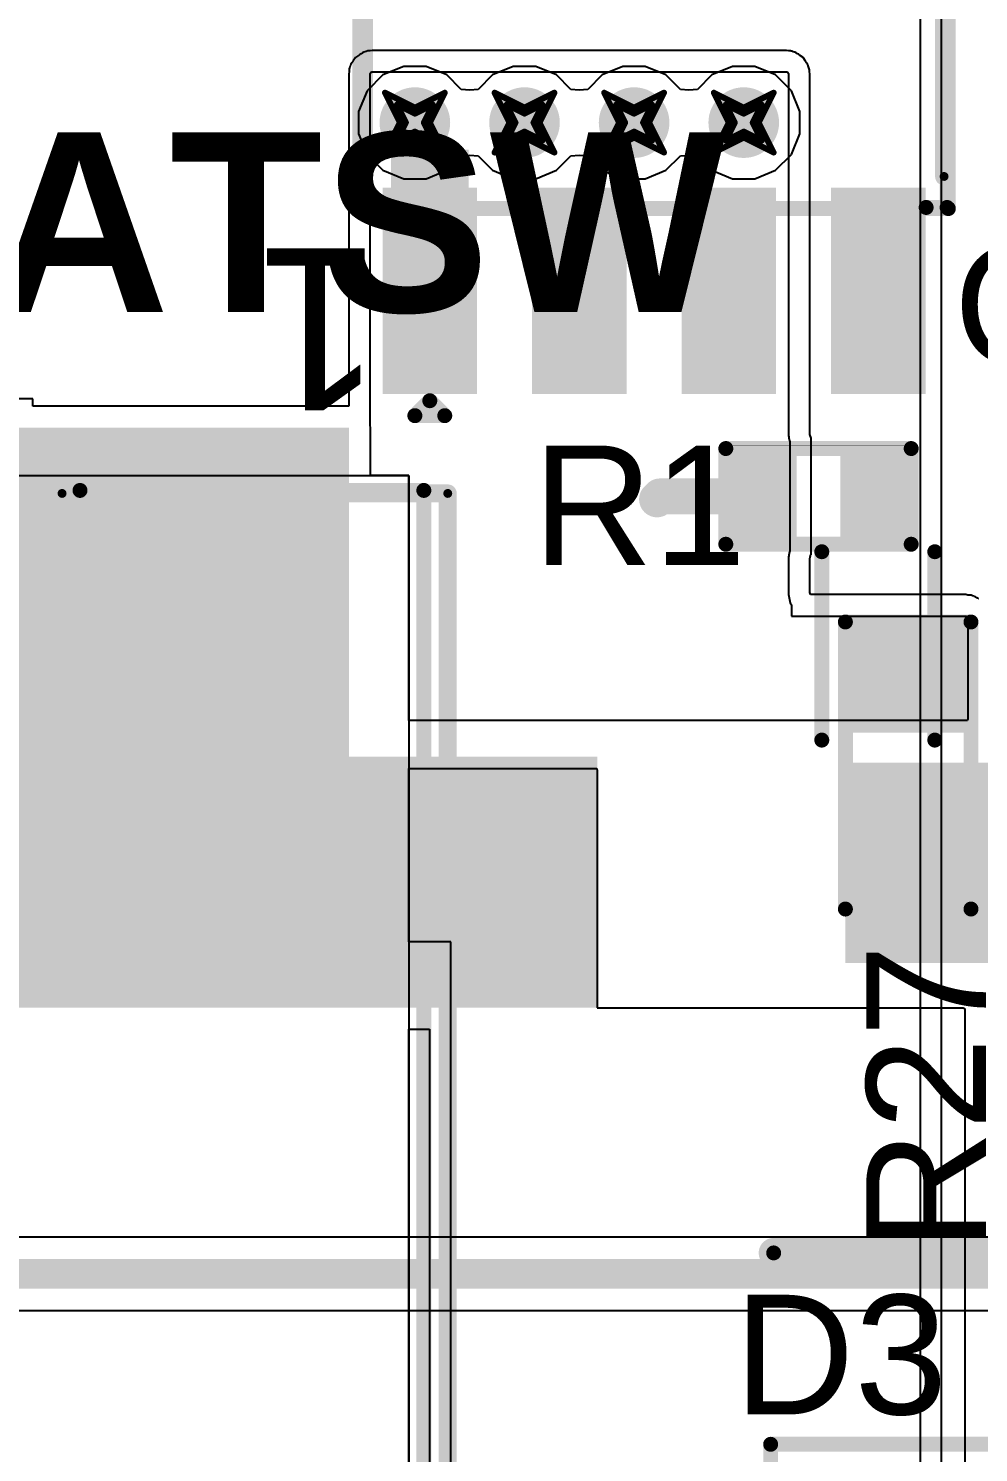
# Model space of a CAD drawing. Header units: inches. Extents: x 0 to 13.9, y -0.2 to 3.4.
# Drawn here: x 3.2908 to 3.6085, y 2.3053 to 2.7815 of the extents above; entities that cross this region are included whole.
import ezdxf

# ---------------------------------------------------------------- set-up
doc = ezdxf.new("R2010")
doc.units = ezdxf.units.IN
doc.header["$MEASUREMENT"] = 0
for name, color, linetype in [('Bottom Layer', 5, 'Continuous'), ('Drill Drawing', 1, 'Continuous'), ('Layer 1', 16, 'Continuous'), ('Layer 2', 76, 'Continuous'), ('Mechanical 4', 56, 'Continuous'), ('Pad Holes', 156, 'Continuous'), ('Top Layer', 1, 'Continuous'), ('Top Overlay', 2, 'Continuous'), ('Top Paste', 8, 'Continuous'), ('Top Solder', 216, 'Continuous'), ('Via Holes', 16, 'Continuous')]:
    doc.layers.add(name, color=color, linetype=linetype)
doc.styles.add('Arial', font='', dxfattribs={"height": 0.2})
doc.styles.add('Arial_Bold', font='', dxfattribs={"height": 0.2})
doc.styles.get('Arial').set_extended_font_data('Arial')
doc.styles.get('Arial_Bold').set_extended_font_data('Arial', bold=True)

msp = doc.modelspace()

# ---------------------------------------------------------------- hatches: boundary and pattern name
at = {"layer": 'Bottom Layer'}
h = msp.add_hatch(color=5, dxfattribs=at)
edge = h.paths.add_edge_path()
edge.add_arc((3.42, 2.75), 0.01181, 0, 360)
h = msp.add_hatch(color=5, dxfattribs=at)
edge = h.paths.add_edge_path()
edge.add_arc((3.45667, 2.75), 0.01181, 0, 360)
h = msp.add_hatch(color=5, dxfattribs=at)
edge = h.paths.add_edge_path()
edge.add_arc((3.49333, 2.75), 0.01181, 0, 360)
h = msp.add_hatch(color=5, dxfattribs=at)
edge = h.paths.add_edge_path()
edge.add_arc((3.53, 2.75), 0.01181, 0, 360)
at = {"layer": 'Layer 1'}
h = msp.add_hatch(color=16, dxfattribs=at)
edge = h.paths.add_edge_path()
edge.add_arc((3.42, 2.75), 0.01181, 0, 360)
h = msp.add_hatch(color=16, dxfattribs=at)
edge = h.paths.add_edge_path()
edge.add_arc((3.45667, 2.75), 0.01181, 0, 360)
h = msp.add_hatch(color=16, dxfattribs=at)
edge = h.paths.add_edge_path()
edge.add_arc((3.49333, 2.75), 0.01181, 0, 360)
h = msp.add_hatch(color=16, dxfattribs=at)
edge = h.paths.add_edge_path()
edge.add_arc((3.53, 2.75), 0.01181, 0, 360)
at = {"layer": 'Layer 2'}
h = msp.add_hatch(color=76, dxfattribs=at)
edge = h.paths.add_edge_path()
edge.add_arc((3.42, 2.75), 0.01181, 0, 360)
h = msp.add_hatch(color=76, dxfattribs=at)
edge = h.paths.add_edge_path()
edge.add_arc((3.45667, 2.75), 0.01181, 0, 360)
h = msp.add_hatch(color=76, dxfattribs=at)
edge = h.paths.add_edge_path()
edge.add_arc((3.49333, 2.75), 0.01181, 0, 360)
h = msp.add_hatch(color=76, dxfattribs=at)
edge = h.paths.add_edge_path()
edge.add_arc((3.53, 2.75), 0.01181, 0, 360)
at = {"layer": 'Mechanical 4'}
h = msp.add_hatch(color=56, dxfattribs=at)
edge = h.paths.add_edge_path()
edge.add_arc((3.403, 2.732), 0.0015, 0, 360)
h = msp.add_hatch(color=56, dxfattribs=at)
edge = h.paths.add_edge_path()
edge.add_arc((3.597, 2.732), 0.0015, 0, 360)
h = msp.add_hatch(color=56, dxfattribs=at)
edge = h.paths.add_edge_path()
edge.add_arc((3.40157, 2.72126), 0.00125, 0, 360)
h = msp.add_hatch(color=56, dxfattribs=at)
edge = h.paths.add_edge_path()
edge.add_arc((3.40157, 2.72126), 0.00125, 0, 360)
h = msp.add_hatch(color=56, dxfattribs=at)
edge = h.paths.add_edge_path()
edge.add_arc((3.59843, 2.72126), 0.00125, 0, 360)
h = msp.add_hatch(color=56, dxfattribs=at)
edge = h.paths.add_edge_path()
edge.add_arc((3.59843, 2.72126), 0.00125, 0, 360)
h = msp.add_hatch(color=56, dxfattribs=at)
edge = h.paths.add_edge_path()
edge.add_arc((3.302, 2.626), 0.0015, 0, 360)
h = msp.add_hatch(color=56, dxfattribs=at)
edge = h.paths.add_edge_path()
edge.add_arc((3.431, 2.626), 0.0015, 0, 360)
h = msp.add_hatch(color=56, dxfattribs=at)
edge = h.paths.add_edge_path()
edge.add_arc((3.431, 2.626), 0.0015, 0, 360)
h = msp.add_hatch(color=56, dxfattribs=at)
edge = h.paths.add_edge_path()
edge.add_arc((3.5561, 2.6065), 0.00125, 0, 360)
h = msp.add_hatch(color=56, dxfattribs=at)
edge = h.paths.add_edge_path()
edge.add_arc((3.5939, 2.6065), 0.00125, 0, 360)
h = msp.add_hatch(color=56, dxfattribs=at)
edge = h.paths.add_edge_path()
edge.add_arc((3.5561, 2.5435), 0.00125, 0, 360)
h = msp.add_hatch(color=56, dxfattribs=at)
edge = h.paths.add_edge_path()
edge.add_arc((3.5939, 2.5435), 0.00125, 0, 360)
h = msp.add_hatch(color=56, dxfattribs=at)
edge = h.paths.add_edge_path()
edge.add_arc((3.54, 2.372), 0.0025, 0, 360)
at = {"layer": 'Pad Holes'}
h = msp.add_hatch(color=7, dxfattribs=at)
edge = h.paths.add_edge_path()
edge.add_arc((3.403, 2.732), 0.0015, 0, 360)
h = msp.add_hatch(color=7, dxfattribs=at)
edge = h.paths.add_edge_path()
edge.add_arc((3.597, 2.732), 0.0015, 0, 360)
h = msp.add_hatch(color=7, dxfattribs=at)
edge = h.paths.add_edge_path()
edge.add_arc((3.40157, 2.72126), 0.00125, 0, 360)
h = msp.add_hatch(color=7, dxfattribs=at)
edge = h.paths.add_edge_path()
edge.add_arc((3.40157, 2.72126), 0.00125, 0, 360)
h = msp.add_hatch(color=7, dxfattribs=at)
edge = h.paths.add_edge_path()
edge.add_arc((3.59843, 2.72126), 0.00125, 0, 360)
h = msp.add_hatch(color=7, dxfattribs=at)
edge = h.paths.add_edge_path()
edge.add_arc((3.59843, 2.72126), 0.00125, 0, 360)
h = msp.add_hatch(color=7, dxfattribs=at)
edge = h.paths.add_edge_path()
edge.add_arc((3.302, 2.626), 0.0015, 0, 360)
h = msp.add_hatch(color=7, dxfattribs=at)
edge = h.paths.add_edge_path()
edge.add_arc((3.431, 2.626), 0.0015, 0, 360)
h = msp.add_hatch(color=7, dxfattribs=at)
edge = h.paths.add_edge_path()
edge.add_arc((3.431, 2.626), 0.0015, 0, 360)
h = msp.add_hatch(color=7, dxfattribs=at)
edge = h.paths.add_edge_path()
edge.add_arc((3.5561, 2.6065), 0.00125, 0, 360)
h = msp.add_hatch(color=7, dxfattribs=at)
edge = h.paths.add_edge_path()
edge.add_arc((3.5939, 2.6065), 0.00125, 0, 360)
h = msp.add_hatch(color=7, dxfattribs=at)
edge = h.paths.add_edge_path()
edge.add_arc((3.5561, 2.5435), 0.00125, 0, 360)
h = msp.add_hatch(color=7, dxfattribs=at)
edge = h.paths.add_edge_path()
edge.add_arc((3.5939, 2.5435), 0.00125, 0, 360)
h = msp.add_hatch(color=7, dxfattribs=at)
edge = h.paths.add_edge_path()
edge.add_arc((3.54, 2.372), 0.0025, 0, 360)
at = {"layer": 'Top Layer'}
h = msp.add_hatch(color=1, dxfattribs=at)
edge = h.paths.add_edge_path()
edge.add_arc((3.42, 2.75), 0.01181, 0, 360)
h = msp.add_hatch(color=1, dxfattribs=at)
edge = h.paths.add_edge_path()
edge.add_arc((3.45667, 2.75), 0.01181, 0, 360)
h = msp.add_hatch(color=1, dxfattribs=at)
edge = h.paths.add_edge_path()
edge.add_arc((3.49333, 2.75), 0.01181, 0, 360)
h = msp.add_hatch(color=1, dxfattribs=at)
edge = h.paths.add_edge_path()
edge.add_arc((3.53, 2.75), 0.01181, 0, 360)
for points in [[(3.41319, 2.72421), (3.43681, 2.72421), (3.43681, 2.66319), (3.41319, 2.66319)], [(3.46319, 2.72421), (3.48681, 2.72421), (3.48681, 2.66319), (3.46319, 2.66319)], [(3.51319, 2.72421), (3.53681, 2.72421), (3.53681, 2.66319), (3.51319, 2.66319)], [(3.56319, 2.72421), (3.58681, 2.72421), (3.58681, 2.66319), (3.56319, 2.66319)], [(3.058, 2.454), (3.398, 2.454), (3.398, 2.648), (3.058, 2.648)], [(3.5455, 2.6375), (3.5455, 2.6125), (3.5275, 2.6125), (3.5275, 2.6375)], [(3.5825, 2.6375), (3.5825, 2.6125), (3.5645, 2.6125), (3.5645, 2.6375)], [(3.5675, 2.58), (3.6025, 2.58), (3.6025, 2.55), (3.5675, 2.55)], [(3.351, 2.454), (3.481, 2.454), (3.481, 2.538), (3.351, 2.538)], [(3.564, 2.469), (3.736, 2.469), (3.736, 2.536), (3.564, 2.536)], [(3.5675, 2.52), (3.6025, 2.52), (3.6025, 2.49), (3.5675, 2.49)]]:
    msp.add_hatch(color=1, dxfattribs=at).paths.add_polyline_path(points)
at = {"layer": 'Top Overlay'}
msp.add_hatch(color=2, dxfattribs=at).paths.add_polyline_path([(3.438, 2.728), (3.438, 2.741), (3.412, 2.741), (3.412, 2.728)])
at = {"layer": 'Top Paste'}
for points in [[(3.41319, 2.72421), (3.43681, 2.72421), (3.43681, 2.66319), (3.41319, 2.66319)], [(3.46319, 2.72421), (3.48681, 2.72421), (3.48681, 2.66319), (3.46319, 2.66319)], [(3.51319, 2.72421), (3.53681, 2.72421), (3.53681, 2.66319), (3.51319, 2.66319)], [(3.56319, 2.72421), (3.58681, 2.72421), (3.58681, 2.66319), (3.56319, 2.66319)], [(3.5455, 2.6375), (3.5455, 2.6125), (3.5275, 2.6125), (3.5275, 2.6375)], [(3.5825, 2.6375), (3.5825, 2.6125), (3.5645, 2.6125), (3.5645, 2.6375)], [(3.5675, 2.58), (3.6025, 2.58), (3.6025, 2.55), (3.5675, 2.55)], [(3.5675, 2.52), (3.6025, 2.52), (3.6025, 2.49), (3.5675, 2.49)]]:
    msp.add_hatch(color=8, dxfattribs=at).paths.add_polyline_path(points)
at = {"layer": 'Top Solder'}
for points in [[(3.40919, 2.72821), (3.44081, 2.72821), (3.44081, 2.65919), (3.40919, 2.65919)], [(3.45919, 2.72821), (3.49081, 2.72821), (3.49081, 2.65919), (3.45919, 2.65919)], [(3.50919, 2.72821), (3.54081, 2.72821), (3.54081, 2.65919), (3.50919, 2.65919)], [(3.55919, 2.72821), (3.59081, 2.72821), (3.59081, 2.65919), (3.55919, 2.65919)], [(3.54767, 2.63967), (3.54767, 2.61033), (3.52533, 2.61033), (3.52533, 2.63967)], [(3.58467, 2.63967), (3.58467, 2.61033), (3.56233, 2.61033), (3.56233, 2.63967)], [(3.5635, 2.584), (3.6065, 2.584), (3.6065, 2.546), (3.5635, 2.546)], [(3.5635, 2.524), (3.6065, 2.524), (3.6065, 2.486), (3.5635, 2.486)]]:
    msp.add_hatch(color=216, dxfattribs=at).paths.add_polyline_path(points)
at = {"layer": 'Via Holes'}
h = msp.add_hatch(color=7, dxfattribs=at)
edge = h.paths.add_edge_path()
edge.add_arc((3.42, 2.75), 0.00591, 0, 360)
h = msp.add_hatch(color=7, dxfattribs=at)
edge = h.paths.add_edge_path()
edge.add_arc((3.45667, 2.75), 0.00591, 0, 360)
h = msp.add_hatch(color=7, dxfattribs=at)
edge = h.paths.add_edge_path()
edge.add_arc((3.49333, 2.75), 0.00591, 0, 360)
h = msp.add_hatch(color=7, dxfattribs=at)
edge = h.paths.add_edge_path()
edge.add_arc((3.53, 2.75), 0.00591, 0, 360)

# ---------------------------------------------------------------- linework, layer by layer
at = {"layer": 'Bottom Layer'}
for p, q in [((3.41626, 2.76881), (3.40934, 2.76595)), ((3.42374, 2.76881), (3.41626, 2.76881)), ((3.43066, 2.76595), (3.42374, 2.76881)), ((3.45292, 2.76881), (3.44601, 2.76595)), ((3.46041, 2.76881), (3.45292, 2.76881)), ((3.46732, 2.76595), (3.46041, 2.76881)), ((3.48959, 2.76881), (3.48268, 2.76595)), ((3.49707, 2.76881), (3.48959, 2.76881)), ((3.50399, 2.76595), (3.49707, 2.76881)), ((3.52626, 2.76881), (3.51934, 2.76595)), ((3.53374, 2.76881), (3.52626, 2.76881)), ((3.54066, 2.76595), (3.53374, 2.76881)), ((3.40934, 2.76595), (3.40405, 2.76066)), ((3.43549, 2.76111), (3.43066, 2.76595)), ((3.44601, 2.76595), (3.44117, 2.76111)), ((3.47216, 2.76111), (3.46732, 2.76595)), ((3.48268, 2.76595), (3.47784, 2.76111)), ((3.50883, 2.76111), (3.50399, 2.76595)), ((3.51934, 2.76595), (3.51451, 2.76111)), ((3.54595, 2.76066), (3.54066, 2.76595)), ((3.40405, 2.76066), (3.40119, 2.75374)), ((3.43833, 2.76086), (3.43549, 2.76111)), ((3.44117, 2.76111), (3.43833, 2.76086)), ((3.475, 2.76086), (3.47216, 2.76111)), ((3.47784, 2.76111), (3.475, 2.76086)), ((3.51167, 2.76086), (3.50883, 2.76111)), ((3.51451, 2.76111), (3.51167, 2.76086)), ((3.54881, 2.75374), (3.54595, 2.76066)), ((3.40119, 2.75374), (3.40119, 2.74626)), ((3.54881, 2.74626), (3.54881, 2.75374)), ((3.40119, 2.74626), (3.40405, 2.73934)), ((3.54595, 2.73934), (3.54881, 2.74626)), ((3.40405, 2.73934), (3.40934, 2.73405)), ((3.43066, 2.73405), (3.43549, 2.73889)), ((3.43549, 2.73889), (3.43833, 2.73914)), ((3.43833, 2.73914), (3.44117, 2.73889)), ((3.44117, 2.73889), (3.44601, 2.73405)), ((3.46732, 2.73405), (3.47216, 2.73889)), ((3.47216, 2.73889), (3.475, 2.73914)), ((3.475, 2.73914), (3.47784, 2.73889)), ((3.47784, 2.73889), (3.48268, 2.73405)), ((3.50399, 2.73405), (3.50883, 2.73889)), ((3.50883, 2.73889), (3.51167, 2.73914)), ((3.51167, 2.73914), (3.51451, 2.73889)), ((3.51451, 2.73889), (3.51934, 2.73405)), ((3.54066, 2.73405), (3.54595, 2.73934)), ((3.40934, 2.73405), (3.41626, 2.73119)), ((3.42374, 2.73119), (3.43066, 2.73405)), ((3.44601, 2.73405), (3.45292, 2.73119)), ((3.46041, 2.73119), (3.46732, 2.73405)), ((3.48268, 2.73405), (3.48959, 2.73119)), ((3.49707, 2.73119), (3.50399, 2.73405)), ((3.51934, 2.73405), (3.52626, 2.73119)), ((3.53374, 2.73119), (3.54066, 2.73405)), ((3.41626, 2.73119), (3.42374, 2.73119)), ((3.45292, 2.73119), (3.46041, 2.73119)), ((3.48959, 2.73119), (3.49707, 2.73119)), ((3.52626, 2.73119), (3.53374, 2.73119)), ((3.74363, 2.37724), (2.207, 2.37724)), ((2.21207, 2.35276), (3.74363, 2.35276))]:
    msp.add_line(p, q, dxfattribs=at)
msp.add_lwpolyline([(2.207, 2.365, 0.01, 0.01, 0), (3.758, 2.365, 0.01, 0.01, 0)], format="xyseb", dxfattribs=at)
at = {"layer": 'Drill Drawing'}
for points in [[(3.41, 2.76, 0.002, 0.002, 0), (3.42, 2.755, 0.002, 0.002, 0)], [(3.41, 2.76, 0.002, 0.002, 0), (3.415, 2.75, 0.002, 0.002, 0)], [(3.42, 2.755, 0.002, 0.002, 0), (3.43, 2.76, 0.002, 0.002, 0)], [(3.425, 2.75, 0.002, 0.002, 0), (3.43, 2.76, 0.002, 0.002, 0)], [(3.44667, 2.76, 0.002, 0.002, 0), (3.45667, 2.755, 0.002, 0.002, 0)], [(3.44667, 2.76, 0.002, 0.002, 0), (3.45167, 2.75, 0.002, 0.002, 0)], [(3.45667, 2.755, 0.002, 0.002, 0), (3.46667, 2.76, 0.002, 0.002, 0)], [(3.46167, 2.75, 0.002, 0.002, 0), (3.46667, 2.76, 0.002, 0.002, 0)], [(3.48333, 2.76, 0.002, 0.002, 0), (3.49333, 2.755, 0.002, 0.002, 0)], [(3.48333, 2.76, 0.002, 0.002, 0), (3.48833, 2.75, 0.002, 0.002, 0)], [(3.49333, 2.755, 0.002, 0.002, 0), (3.50333, 2.76, 0.002, 0.002, 0)], [(3.49833, 2.75, 0.002, 0.002, 0), (3.50333, 2.76, 0.002, 0.002, 0)], [(3.52, 2.76, 0.002, 0.002, 0), (3.53, 2.755, 0.002, 0.002, 0)], [(3.52, 2.76, 0.002, 0.002, 0), (3.525, 2.75, 0.002, 0.002, 0)], [(3.53, 2.755, 0.002, 0.002, 0), (3.54, 2.76, 0.002, 0.002, 0)], [(3.535, 2.75, 0.002, 0.002, 0), (3.54, 2.76, 0.002, 0.002, 0)], [(3.414, 2.756, 0.002, 0.002, 0), (3.42, 2.753, 0.002, 0.002, 0)], [(3.414, 2.756, 0.002, 0.002, 0), (3.417, 2.75, 0.002, 0.002, 0)], [(3.42, 2.753, 0.002, 0.002, 0), (3.426, 2.756, 0.002, 0.002, 0)], [(3.423, 2.75, 0.002, 0.002, 0), (3.426, 2.756, 0.002, 0.002, 0)], [(3.45067, 2.756, 0.002, 0.002, 0), (3.45667, 2.753, 0.002, 0.002, 0)], [(3.45067, 2.756, 0.002, 0.002, 0), (3.45367, 2.75, 0.002, 0.002, 0)], [(3.45667, 2.753, 0.002, 0.002, 0), (3.46267, 2.756, 0.002, 0.002, 0)], [(3.45967, 2.75, 0.002, 0.002, 0), (3.46267, 2.756, 0.002, 0.002, 0)], [(3.48733, 2.756, 0.002, 0.002, 0), (3.49333, 2.753, 0.002, 0.002, 0)], [(3.48733, 2.756, 0.002, 0.002, 0), (3.49033, 2.75, 0.002, 0.002, 0)], [(3.49333, 2.753, 0.002, 0.002, 0), (3.49933, 2.756, 0.002, 0.002, 0)], [(3.49633, 2.75, 0.002, 0.002, 0), (3.49933, 2.756, 0.002, 0.002, 0)], [(3.524, 2.756, 0.002, 0.002, 0), (3.53, 2.753, 0.002, 0.002, 0)], [(3.524, 2.756, 0.002, 0.002, 0), (3.527, 2.75, 0.002, 0.002, 0)], [(3.53, 2.753, 0.002, 0.002, 0), (3.536, 2.756, 0.002, 0.002, 0)], [(3.533, 2.75, 0.002, 0.002, 0), (3.536, 2.756, 0.002, 0.002, 0)], [(3.41, 2.74, 0.002, 0.002, 0), (3.415, 2.75, 0.002, 0.002, 0)], [(3.414, 2.744, 0.002, 0.002, 0), (3.417, 2.75, 0.002, 0.002, 0)], [(3.414, 2.744, 0.002, 0.002, 0), (3.42, 2.747, 0.002, 0.002, 0)], [(3.42, 2.747, 0.002, 0.002, 0), (3.426, 2.744, 0.002, 0.002, 0)], [(3.423, 2.75, 0.002, 0.002, 0), (3.426, 2.744, 0.002, 0.002, 0)], [(3.425, 2.75, 0.002, 0.002, 0), (3.43, 2.74, 0.002, 0.002, 0)], [(3.44667, 2.74, 0.002, 0.002, 0), (3.45167, 2.75, 0.002, 0.002, 0)], [(3.45067, 2.744, 0.002, 0.002, 0), (3.45367, 2.75, 0.002, 0.002, 0)], [(3.45067, 2.744, 0.002, 0.002, 0), (3.45667, 2.747, 0.002, 0.002, 0)], [(3.45667, 2.747, 0.002, 0.002, 0), (3.46267, 2.744, 0.002, 0.002, 0)], [(3.45967, 2.75, 0.002, 0.002, 0), (3.46267, 2.744, 0.002, 0.002, 0)], [(3.46167, 2.75, 0.002, 0.002, 0), (3.46667, 2.74, 0.002, 0.002, 0)], [(3.48333, 2.74, 0.002, 0.002, 0), (3.48833, 2.75, 0.002, 0.002, 0)], [(3.48733, 2.744, 0.002, 0.002, 0), (3.49033, 2.75, 0.002, 0.002, 0)], [(3.48733, 2.744, 0.002, 0.002, 0), (3.49333, 2.747, 0.002, 0.002, 0)], [(3.49333, 2.747, 0.002, 0.002, 0), (3.49933, 2.744, 0.002, 0.002, 0)], [(3.49633, 2.75, 0.002, 0.002, 0), (3.49933, 2.744, 0.002, 0.002, 0)], [(3.49833, 2.75, 0.002, 0.002, 0), (3.50333, 2.74, 0.002, 0.002, 0)], [(3.52, 2.74, 0.002, 0.002, 0), (3.525, 2.75, 0.002, 0.002, 0)], [(3.524, 2.744, 0.002, 0.002, 0), (3.527, 2.75, 0.002, 0.002, 0)], [(3.524, 2.744, 0.002, 0.002, 0), (3.53, 2.747, 0.002, 0.002, 0)], [(3.53, 2.747, 0.002, 0.002, 0), (3.536, 2.744, 0.002, 0.002, 0)], [(3.533, 2.75, 0.002, 0.002, 0), (3.536, 2.744, 0.002, 0.002, 0)], [(3.535, 2.75, 0.002, 0.002, 0), (3.54, 2.74, 0.002, 0.002, 0)], [(3.41, 2.74, 0.002, 0.002, 0), (3.42, 2.745, 0.002, 0.002, 0)], [(3.42, 2.745, 0.002, 0.002, 0), (3.43, 2.74, 0.002, 0.002, 0)], [(3.44667, 2.74, 0.002, 0.002, 0), (3.45667, 2.745, 0.002, 0.002, 0)], [(3.45667, 2.745, 0.002, 0.002, 0), (3.46667, 2.74, 0.002, 0.002, 0)], [(3.48333, 2.74, 0.002, 0.002, 0), (3.49333, 2.745, 0.002, 0.002, 0)], [(3.49333, 2.745, 0.002, 0.002, 0), (3.50333, 2.74, 0.002, 0.002, 0)], [(3.52, 2.74, 0.002, 0.002, 0), (3.53, 2.745, 0.002, 0.002, 0)], [(3.53, 2.745, 0.002, 0.002, 0), (3.54, 2.74, 0.002, 0.002, 0)]]:
    msp.add_lwpolyline(points, format="xyseb", dxfattribs=at)
for points in [[(3.4095, 2.76, 0.001, 0.001, 1), (3.4105, 2.76, 0.001, 0.001, 1)], [(3.4095, 2.76, 0.001, 0.001, 1), (3.4105, 2.76, 0.001, 0.001, 1)], [(3.4295, 2.76, 0.001, 0.001, 1), (3.4305, 2.76, 0.001, 0.001, 1)], [(3.4295, 2.76, 0.001, 0.001, 1), (3.4305, 2.76, 0.001, 0.001, 1)], [(3.44617, 2.76, 0.001, 0.001, 1), (3.44717, 2.76, 0.001, 0.001, 1)], [(3.44617, 2.76, 0.001, 0.001, 1), (3.44717, 2.76, 0.001, 0.001, 1)], [(3.46617, 2.76, 0.001, 0.001, 1), (3.46717, 2.76, 0.001, 0.001, 1)], [(3.46617, 2.76, 0.001, 0.001, 1), (3.46717, 2.76, 0.001, 0.001, 1)], [(3.48283, 2.76, 0.001, 0.001, 1), (3.48383, 2.76, 0.001, 0.001, 1)], [(3.48283, 2.76, 0.001, 0.001, 1), (3.48383, 2.76, 0.001, 0.001, 1)], [(3.50283, 2.76, 0.001, 0.001, 1), (3.50383, 2.76, 0.001, 0.001, 1)], [(3.50283, 2.76, 0.001, 0.001, 1), (3.50383, 2.76, 0.001, 0.001, 1)], [(3.5195, 2.76, 0.001, 0.001, 1), (3.5205, 2.76, 0.001, 0.001, 1)], [(3.5195, 2.76, 0.001, 0.001, 1), (3.5205, 2.76, 0.001, 0.001, 1)], [(3.5395, 2.76, 0.001, 0.001, 1), (3.5405, 2.76, 0.001, 0.001, 1)], [(3.5395, 2.76, 0.001, 0.001, 1), (3.5405, 2.76, 0.001, 0.001, 1)], [(3.4135, 2.756, 0.001, 0.001, 1), (3.4145, 2.756, 0.001, 0.001, 1)], [(3.4135, 2.756, 0.001, 0.001, 1), (3.4145, 2.756, 0.001, 0.001, 1)], [(3.4195, 2.755, 0.001, 0.001, 1), (3.4205, 2.755, 0.001, 0.001, 1)], [(3.4195, 2.755, 0.001, 0.001, 1), (3.4205, 2.755, 0.001, 0.001, 1)], [(3.4195, 2.753, 0.001, 0.001, 1), (3.4205, 2.753, 0.001, 0.001, 1)], [(3.4195, 2.753, 0.001, 0.001, 1), (3.4205, 2.753, 0.001, 0.001, 1)], [(3.4255, 2.756, 0.001, 0.001, 1), (3.4265, 2.756, 0.001, 0.001, 1)], [(3.4255, 2.756, 0.001, 0.001, 1), (3.4265, 2.756, 0.001, 0.001, 1)], [(3.45017, 2.756, 0.001, 0.001, 1), (3.45117, 2.756, 0.001, 0.001, 1)], [(3.45017, 2.756, 0.001, 0.001, 1), (3.45117, 2.756, 0.001, 0.001, 1)], [(3.45617, 2.755, 0.001, 0.001, 1), (3.45717, 2.755, 0.001, 0.001, 1)], [(3.45617, 2.755, 0.001, 0.001, 1), (3.45717, 2.755, 0.001, 0.001, 1)], [(3.45617, 2.753, 0.001, 0.001, 1), (3.45717, 2.753, 0.001, 0.001, 1)], [(3.45617, 2.753, 0.001, 0.001, 1), (3.45717, 2.753, 0.001, 0.001, 1)], [(3.46217, 2.756, 0.001, 0.001, 1), (3.46317, 2.756, 0.001, 0.001, 1)], [(3.46217, 2.756, 0.001, 0.001, 1), (3.46317, 2.756, 0.001, 0.001, 1)], [(3.48683, 2.756, 0.001, 0.001, 1), (3.48783, 2.756, 0.001, 0.001, 1)], [(3.48683, 2.756, 0.001, 0.001, 1), (3.48783, 2.756, 0.001, 0.001, 1)], [(3.49283, 2.755, 0.001, 0.001, 1), (3.49383, 2.755, 0.001, 0.001, 1)], [(3.49283, 2.755, 0.001, 0.001, 1), (3.49383, 2.755, 0.001, 0.001, 1)], [(3.49283, 2.753, 0.001, 0.001, 1), (3.49383, 2.753, 0.001, 0.001, 1)], [(3.49283, 2.753, 0.001, 0.001, 1), (3.49383, 2.753, 0.001, 0.001, 1)], [(3.49883, 2.756, 0.001, 0.001, 1), (3.49983, 2.756, 0.001, 0.001, 1)], [(3.49883, 2.756, 0.001, 0.001, 1), (3.49983, 2.756, 0.001, 0.001, 1)], [(3.5235, 2.756, 0.001, 0.001, 1), (3.5245, 2.756, 0.001, 0.001, 1)], [(3.5235, 2.756, 0.001, 0.001, 1), (3.5245, 2.756, 0.001, 0.001, 1)], [(3.5295, 2.755, 0.001, 0.001, 1), (3.5305, 2.755, 0.001, 0.001, 1)], [(3.5295, 2.755, 0.001, 0.001, 1), (3.5305, 2.755, 0.001, 0.001, 1)], [(3.5295, 2.753, 0.001, 0.001, 1), (3.5305, 2.753, 0.001, 0.001, 1)], [(3.5295, 2.753, 0.001, 0.001, 1), (3.5305, 2.753, 0.001, 0.001, 1)], [(3.5355, 2.756, 0.001, 0.001, 1), (3.5365, 2.756, 0.001, 0.001, 1)], [(3.5355, 2.756, 0.001, 0.001, 1), (3.5365, 2.756, 0.001, 0.001, 1)], [(3.4145, 2.75, 0.001, 0.001, 1), (3.4155, 2.75, 0.001, 0.001, 1)], [(3.4145, 2.75, 0.001, 0.001, 1), (3.4155, 2.75, 0.001, 0.001, 1)], [(3.4165, 2.75, 0.001, 0.001, 1), (3.4175, 2.75, 0.001, 0.001, 1)], [(3.4165, 2.75, 0.001, 0.001, 1), (3.4175, 2.75, 0.001, 0.001, 1)], [(3.4195, 2.747, 0.001, 0.001, 1), (3.4205, 2.747, 0.001, 0.001, 1)], [(3.4195, 2.747, 0.001, 0.001, 1), (3.4205, 2.747, 0.001, 0.001, 1)], [(3.4225, 2.75, 0.001, 0.001, 1), (3.4235, 2.75, 0.001, 0.001, 1)], [(3.4225, 2.75, 0.001, 0.001, 1), (3.4235, 2.75, 0.001, 0.001, 1)], [(3.4245, 2.75, 0.001, 0.001, 1), (3.4255, 2.75, 0.001, 0.001, 1)], [(3.4245, 2.75, 0.001, 0.001, 1), (3.4255, 2.75, 0.001, 0.001, 1)], [(3.45117, 2.75, 0.001, 0.001, 1), (3.45217, 2.75, 0.001, 0.001, 1)], [(3.45117, 2.75, 0.001, 0.001, 1), (3.45217, 2.75, 0.001, 0.001, 1)], [(3.45317, 2.75, 0.001, 0.001, 1), (3.45417, 2.75, 0.001, 0.001, 1)], [(3.45317, 2.75, 0.001, 0.001, 1), (3.45417, 2.75, 0.001, 0.001, 1)], [(3.45617, 2.747, 0.001, 0.001, 1), (3.45717, 2.747, 0.001, 0.001, 1)], [(3.45617, 2.747, 0.001, 0.001, 1), (3.45717, 2.747, 0.001, 0.001, 1)], [(3.45917, 2.75, 0.001, 0.001, 1), (3.46017, 2.75, 0.001, 0.001, 1)], [(3.45917, 2.75, 0.001, 0.001, 1), (3.46017, 2.75, 0.001, 0.001, 1)], [(3.46117, 2.75, 0.001, 0.001, 1), (3.46217, 2.75, 0.001, 0.001, 1)], [(3.46117, 2.75, 0.001, 0.001, 1), (3.46217, 2.75, 0.001, 0.001, 1)], [(3.48783, 2.75, 0.001, 0.001, 1), (3.48883, 2.75, 0.001, 0.001, 1)], [(3.48783, 2.75, 0.001, 0.001, 1), (3.48883, 2.75, 0.001, 0.001, 1)], [(3.48983, 2.75, 0.001, 0.001, 1), (3.49083, 2.75, 0.001, 0.001, 1)], [(3.48983, 2.75, 0.001, 0.001, 1), (3.49083, 2.75, 0.001, 0.001, 1)], [(3.49283, 2.747, 0.001, 0.001, 1), (3.49383, 2.747, 0.001, 0.001, 1)], [(3.49283, 2.747, 0.001, 0.001, 1), (3.49383, 2.747, 0.001, 0.001, 1)], [(3.49583, 2.75, 0.001, 0.001, 1), (3.49683, 2.75, 0.001, 0.001, 1)], [(3.49583, 2.75, 0.001, 0.001, 1), (3.49683, 2.75, 0.001, 0.001, 1)], [(3.49783, 2.75, 0.001, 0.001, 1), (3.49883, 2.75, 0.001, 0.001, 1)], [(3.49783, 2.75, 0.001, 0.001, 1), (3.49883, 2.75, 0.001, 0.001, 1)], [(3.5245, 2.75, 0.001, 0.001, 1), (3.5255, 2.75, 0.001, 0.001, 1)], [(3.5245, 2.75, 0.001, 0.001, 1), (3.5255, 2.75, 0.001, 0.001, 1)], [(3.5265, 2.75, 0.001, 0.001, 1), (3.5275, 2.75, 0.001, 0.001, 1)], [(3.5265, 2.75, 0.001, 0.001, 1), (3.5275, 2.75, 0.001, 0.001, 1)], [(3.5295, 2.747, 0.001, 0.001, 1), (3.5305, 2.747, 0.001, 0.001, 1)], [(3.5295, 2.747, 0.001, 0.001, 1), (3.5305, 2.747, 0.001, 0.001, 1)], [(3.5325, 2.75, 0.001, 0.001, 1), (3.5335, 2.75, 0.001, 0.001, 1)], [(3.5325, 2.75, 0.001, 0.001, 1), (3.5335, 2.75, 0.001, 0.001, 1)], [(3.5345, 2.75, 0.001, 0.001, 1), (3.5355, 2.75, 0.001, 0.001, 1)], [(3.5345, 2.75, 0.001, 0.001, 1), (3.5355, 2.75, 0.001, 0.001, 1)], [(3.4135, 2.744, 0.001, 0.001, 1), (3.4145, 2.744, 0.001, 0.001, 1)], [(3.4135, 2.744, 0.001, 0.001, 1), (3.4145, 2.744, 0.001, 0.001, 1)], [(3.4195, 2.745, 0.001, 0.001, 1), (3.4205, 2.745, 0.001, 0.001, 1)], [(3.4195, 2.745, 0.001, 0.001, 1), (3.4205, 2.745, 0.001, 0.001, 1)], [(3.4255, 2.744, 0.001, 0.001, 1), (3.4265, 2.744, 0.001, 0.001, 1)], [(3.4255, 2.744, 0.001, 0.001, 1), (3.4265, 2.744, 0.001, 0.001, 1)], [(3.45017, 2.744, 0.001, 0.001, 1), (3.45117, 2.744, 0.001, 0.001, 1)], [(3.45017, 2.744, 0.001, 0.001, 1), (3.45117, 2.744, 0.001, 0.001, 1)], [(3.45617, 2.745, 0.001, 0.001, 1), (3.45717, 2.745, 0.001, 0.001, 1)], [(3.45617, 2.745, 0.001, 0.001, 1), (3.45717, 2.745, 0.001, 0.001, 1)], [(3.46217, 2.744, 0.001, 0.001, 1), (3.46317, 2.744, 0.001, 0.001, 1)], [(3.46217, 2.744, 0.001, 0.001, 1), (3.46317, 2.744, 0.001, 0.001, 1)], [(3.48683, 2.744, 0.001, 0.001, 1), (3.48783, 2.744, 0.001, 0.001, 1)], [(3.48683, 2.744, 0.001, 0.001, 1), (3.48783, 2.744, 0.001, 0.001, 1)], [(3.49283, 2.745, 0.001, 0.001, 1), (3.49383, 2.745, 0.001, 0.001, 1)], [(3.49283, 2.745, 0.001, 0.001, 1), (3.49383, 2.745, 0.001, 0.001, 1)], [(3.49883, 2.744, 0.001, 0.001, 1), (3.49983, 2.744, 0.001, 0.001, 1)], [(3.49883, 2.744, 0.001, 0.001, 1), (3.49983, 2.744, 0.001, 0.001, 1)], [(3.5235, 2.744, 0.001, 0.001, 1), (3.5245, 2.744, 0.001, 0.001, 1)], [(3.5235, 2.744, 0.001, 0.001, 1), (3.5245, 2.744, 0.001, 0.001, 1)], [(3.5295, 2.745, 0.001, 0.001, 1), (3.5305, 2.745, 0.001, 0.001, 1)], [(3.5295, 2.745, 0.001, 0.001, 1), (3.5305, 2.745, 0.001, 0.001, 1)], [(3.5355, 2.744, 0.001, 0.001, 1), (3.5365, 2.744, 0.001, 0.001, 1)], [(3.5355, 2.744, 0.001, 0.001, 1), (3.5365, 2.744, 0.001, 0.001, 1)], [(3.4095, 2.74, 0.001, 0.001, 1), (3.4105, 2.74, 0.001, 0.001, 1)], [(3.4095, 2.74, 0.001, 0.001, 1), (3.4105, 2.74, 0.001, 0.001, 1)], [(3.4295, 2.74, 0.001, 0.001, 1), (3.4305, 2.74, 0.001, 0.001, 1)], [(3.4295, 2.74, 0.001, 0.001, 1), (3.4305, 2.74, 0.001, 0.001, 1)], [(3.44617, 2.74, 0.001, 0.001, 1), (3.44717, 2.74, 0.001, 0.001, 1)], [(3.44617, 2.74, 0.001, 0.001, 1), (3.44717, 2.74, 0.001, 0.001, 1)], [(3.46617, 2.74, 0.001, 0.001, 1), (3.46717, 2.74, 0.001, 0.001, 1)], [(3.46617, 2.74, 0.001, 0.001, 1), (3.46717, 2.74, 0.001, 0.001, 1)], [(3.48283, 2.74, 0.001, 0.001, 1), (3.48383, 2.74, 0.001, 0.001, 1)], [(3.48283, 2.74, 0.001, 0.001, 1), (3.48383, 2.74, 0.001, 0.001, 1)], [(3.50283, 2.74, 0.001, 0.001, 1), (3.50383, 2.74, 0.001, 0.001, 1)], [(3.50283, 2.74, 0.001, 0.001, 1), (3.50383, 2.74, 0.001, 0.001, 1)], [(3.5195, 2.74, 0.001, 0.001, 1), (3.5205, 2.74, 0.001, 0.001, 1)], [(3.5195, 2.74, 0.001, 0.001, 1), (3.5205, 2.74, 0.001, 0.001, 1)], [(3.5395, 2.74, 0.001, 0.001, 1), (3.5405, 2.74, 0.001, 0.001, 1)], [(3.5395, 2.74, 0.001, 0.001, 1), (3.5405, 2.74, 0.001, 0.001, 1)]]:
    msp.add_lwpolyline(points, format="xyseb", close=True, dxfattribs=at)
at = {"layer": 'Layer 1'}
for p, q in [((3.41626, 2.76881), (3.40934, 2.76595)), ((3.42374, 2.76881), (3.41626, 2.76881)), ((3.43066, 2.76595), (3.42374, 2.76881)), ((3.45292, 2.76881), (3.44601, 2.76595)), ((3.46041, 2.76881), (3.45292, 2.76881)), ((3.46732, 2.76595), (3.46041, 2.76881)), ((3.48959, 2.76881), (3.48268, 2.76595)), ((3.49707, 2.76881), (3.48959, 2.76881)), ((3.50399, 2.76595), (3.49707, 2.76881)), ((3.52626, 2.76881), (3.51934, 2.76595)), ((3.53374, 2.76881), (3.52626, 2.76881)), ((3.54066, 2.76595), (3.53374, 2.76881)), ((3.40934, 2.76595), (3.40405, 2.76066)), ((3.43549, 2.76111), (3.43066, 2.76595)), ((3.44601, 2.76595), (3.44117, 2.76111)), ((3.47216, 2.76111), (3.46732, 2.76595)), ((3.48268, 2.76595), (3.47784, 2.76111)), ((3.50883, 2.76111), (3.50399, 2.76595)), ((3.51934, 2.76595), (3.51451, 2.76111)), ((3.54595, 2.76066), (3.54066, 2.76595)), ((3.40405, 2.76066), (3.40119, 2.75374)), ((3.43833, 2.76086), (3.43549, 2.76111)), ((3.44117, 2.76111), (3.43833, 2.76086)), ((3.475, 2.76086), (3.47216, 2.76111)), ((3.47784, 2.76111), (3.475, 2.76086)), ((3.51167, 2.76086), (3.50883, 2.76111)), ((3.51451, 2.76111), (3.51167, 2.76086)), ((3.54881, 2.75374), (3.54595, 2.76066)), ((3.40119, 2.75374), (3.40119, 2.74626)), ((3.54881, 2.74626), (3.54881, 2.75374)), ((3.40119, 2.74626), (3.40405, 2.73934)), ((3.54595, 2.73934), (3.54881, 2.74626)), ((3.40405, 2.73934), (3.40934, 2.73405)), ((3.43066, 2.73405), (3.43549, 2.73889)), ((3.43549, 2.73889), (3.43833, 2.73914)), ((3.43833, 2.73914), (3.44117, 2.73889)), ((3.44117, 2.73889), (3.44601, 2.73405)), ((3.46732, 2.73405), (3.47216, 2.73889)), ((3.47216, 2.73889), (3.475, 2.73914)), ((3.475, 2.73914), (3.47784, 2.73889)), ((3.47784, 2.73889), (3.48268, 2.73405)), ((3.50399, 2.73405), (3.50883, 2.73889)), ((3.50883, 2.73889), (3.51167, 2.73914)), ((3.51167, 2.73914), (3.51451, 2.73889)), ((3.51451, 2.73889), (3.51934, 2.73405)), ((3.54066, 2.73405), (3.54595, 2.73934)), ((3.40934, 2.73405), (3.41626, 2.73119)), ((3.42374, 2.73119), (3.43066, 2.73405)), ((3.44601, 2.73405), (3.45292, 2.73119)), ((3.46041, 2.73119), (3.46732, 2.73405)), ((3.48268, 2.73405), (3.48959, 2.73119)), ((3.49707, 2.73119), (3.50399, 2.73405)), ((3.51934, 2.73405), (3.52626, 2.73119)), ((3.53374, 2.73119), (3.54066, 2.73405)), ((3.41626, 2.73119), (3.42374, 2.73119)), ((3.45292, 2.73119), (3.46041, 2.73119)), ((3.48959, 2.73119), (3.49707, 2.73119)), ((3.52626, 2.73119), (3.53374, 2.73119))]:
    msp.add_line(p, q, dxfattribs=at)
at = {"layer": 'Layer 2'}
for p, q in [((3.589, 2.895), (3.589, 2.197)), ((3.59614, 2.197), (3.59614, 2.895))]:
    msp.add_line(p, q, dxfattribs=at)
at = {"layer": 'Mechanical 4'}
for points in [[(3.40157, 2.72126, 0.005, 0.005, 0), (3.40157, 2.87874, 0.005, 0.005, 0)], [(3.59843, 2.72126, 0.005, 0.005, 0), (3.59843, 2.87874, 0.005, 0.005, 0)], [(3.597, 2.732, 0.006, 0.006, 0), (3.597, 2.868, 0.006, 0.006, 0)], [(3.403, 2.732, 0.006, 0.006, 0), (3.403, 2.788, 0.006, 0.006, 0)], [(3.40157, 2.72126, 0.005, 0.005, 0), (3.59843, 2.72126, 0.005, 0.005, 0)], [(3.302, 2.626, 0.006, 0.006, 0), (3.431, 2.626, 0.006, 0.006, 0)], [(3.431, 2.124, 0.006, 0.006, 0), (3.431, 2.626, 0.006, 0.006, 0)], [(3.5561, 2.5435, 0.005, 0.005, 0), (3.5561, 2.6065, 0.005, 0.005, 0)], [(3.5939, 2.5435, 0.005, 0.005, 0), (3.5939, 2.6065, 0.005, 0.005, 0)], [(3.54, 2.372, 0.01, 0.01, 0), (3.82, 2.372, 0.01, 0.01, 0)]]:
    msp.add_lwpolyline(points, format="xyseb", dxfattribs=at)
for points in [[(3.4015, 2.732, 0.003, 0.003, 1), (3.4045, 2.732, 0.003, 0.003, 1)], [(3.5955, 2.732, 0.003, 0.003, 1), (3.5985, 2.732, 0.003, 0.003, 1)], [(3.40032, 2.72126, 0.0025, 0.0025, 1), (3.40282, 2.72126, 0.0025, 0.0025, 1)], [(3.40032, 2.72126, 0.0025, 0.0025, 1), (3.40282, 2.72126, 0.0025, 0.0025, 1)], [(3.59718, 2.72126, 0.0025, 0.0025, 1), (3.59968, 2.72126, 0.0025, 0.0025, 1)], [(3.59718, 2.72126, 0.0025, 0.0025, 1), (3.59968, 2.72126, 0.0025, 0.0025, 1)], [(3.3005, 2.626, 0.003, 0.003, 1), (3.3035, 2.626, 0.003, 0.003, 1)], [(3.4295, 2.626, 0.003, 0.003, 1), (3.4325, 2.626, 0.003, 0.003, 1)], [(3.4295, 2.626, 0.003, 0.003, 1), (3.4325, 2.626, 0.003, 0.003, 1)], [(3.55485, 2.6065, 0.0025, 0.0025, 1), (3.55735, 2.6065, 0.0025, 0.0025, 1)], [(3.59265, 2.6065, 0.0025, 0.0025, 1), (3.59515, 2.6065, 0.0025, 0.0025, 1)], [(3.55485, 2.5435, 0.0025, 0.0025, 1), (3.55735, 2.5435, 0.0025, 0.0025, 1)], [(3.59265, 2.5435, 0.0025, 0.0025, 1), (3.59515, 2.5435, 0.0025, 0.0025, 1)], [(3.5375, 2.372, 0.005, 0.005, 1), (3.5425, 2.372, 0.005, 0.005, 1)]]:
    msp.add_lwpolyline(points, format="xyseb", close=True, dxfattribs=at)
at = {"layer": 'Top Layer'}
for p, q in [((3.40017, 2.77182), (3.3994, 2.77067)), ((3.40145, 2.77268), (3.40017, 2.77182)), ((3.40017, 2.77182), (3.40017, 2.77182)), ((3.40165, 2.77287), (3.40145, 2.77268)), ((3.40174, 2.77293), (3.40165, 2.77287)), ((3.40199, 2.77304), (3.40174, 2.77293)), ((3.40249, 2.77337), (3.40199, 2.77304)), ((3.40288, 2.77354), (3.40249, 2.77337)), ((3.40297, 2.77359), (3.40288, 2.77354)), ((3.40366, 2.77373), (3.40297, 2.77359)), ((3.40431, 2.774), (3.40366, 2.77373)), ((3.40501, 2.774), (3.40431, 2.774)), ((3.4057, 2.77414), (3.40501, 2.774)), ((3.5443, 2.77414), (3.4057, 2.77414)), ((3.54499, 2.774), (3.5443, 2.77414)), ((3.54569, 2.774), (3.54499, 2.774)), ((3.54585, 2.77393), (3.54569, 2.774)), ((3.54603, 2.77392), (3.54585, 2.77393)), ((3.54651, 2.7737), (3.54603, 2.77392)), ((3.54603, 2.77392), (3.54603, 2.77392)), ((3.54703, 2.77359), (3.54651, 2.7737)), ((3.54711, 2.77354), (3.54703, 2.77359)), ((3.54751, 2.77337), (3.54711, 2.77354)), ((3.54711, 2.77354), (3.54711, 2.77354)), ((3.54801, 2.77304), (3.54751, 2.77337)), ((3.54826, 2.77294), (3.54801, 2.77304)), ((3.54835, 2.77288), (3.54826, 2.77294)), ((3.54844, 2.77278), (3.54835, 2.77288)), ((3.54855, 2.77273), (3.54844, 2.77278)), ((3.54867, 2.7726), (3.54855, 2.77273)), ((3.54982, 2.77183), (3.54867, 2.7726)), ((3.55068, 2.77055), (3.54982, 2.77183)), ((3.54982, 2.77183), (3.54982, 2.77183)), ((3.398, 2.76699), (3.39786, 2.7663)), ((3.39807, 2.76785), (3.398, 2.76769)), ((3.398, 2.76769), (3.398, 2.76699)), ((3.39808, 2.76803), (3.39807, 2.76785)), ((3.3983, 2.76851), (3.39808, 2.76803)), ((3.39808, 2.76803), (3.39808, 2.76803)), ((3.39841, 2.76903), (3.3983, 2.76851)), ((3.39846, 2.76911), (3.39841, 2.76903)), ((3.39863, 2.76951), (3.39846, 2.76912)), ((3.39846, 2.76912), (3.39846, 2.76911)), ((3.39896, 2.77001), (3.39863, 2.76951)), ((3.39906, 2.77026), (3.39896, 2.77001)), ((3.39912, 2.77035), (3.39906, 2.77026)), ((3.39922, 2.77044), (3.39912, 2.77035)), ((3.39927, 2.77055), (3.39922, 2.77044)), ((3.3994, 2.77067), (3.39927, 2.77055)), ((3.40522, 2.76678), (3.40562, 2.76694)), ((3.40562, 2.76694), (3.4057, 2.767)), ((3.4057, 2.767), (3.4057, 2.767)), ((3.4057, 2.767), (3.5443, 2.767)), ((3.5443, 2.767), (3.5443, 2.767)), ((3.5443, 2.767), (3.54438, 2.76694)), ((3.54438, 2.76694), (3.54478, 2.76678)), ((3.55087, 2.77035), (3.55068, 2.77055)), ((3.55093, 2.77026), (3.55087, 2.77035)), ((3.55104, 2.77001), (3.55093, 2.77026)), ((3.55137, 2.76951), (3.55104, 2.77001)), ((3.55154, 2.76912), (3.55137, 2.76951)), ((3.55159, 2.76903), (3.55154, 2.76912)), ((3.55173, 2.76834), (3.55159, 2.76903)), ((3.552, 2.76769), (3.55173, 2.76834)), ((3.552, 2.76699), (3.552, 2.76769)), ((3.55214, 2.7663), (3.552, 2.76699)), ((3.39786, 2.7663), (3.39786, 2.65514)), ((3.405, 2.7663), (3.40506, 2.76638)), ((3.405, 2.64869), (3.405, 2.7663)), ((3.405, 2.7663), (3.405, 2.7663)), ((3.40506, 2.76638), (3.40522, 2.76678)), ((3.54478, 2.76678), (3.54494, 2.76638)), ((3.54494, 2.76638), (3.545, 2.7663)), ((3.545, 2.7663), (3.545, 2.7663)), ((3.545, 2.7663), (3.545, 2.6452)), ((3.55214, 2.6457), (3.55214, 2.7663)), ((3.29227, 2.65765), (3.06173, 2.65765)), ((3.29227, 2.65514), (3.29227, 2.65765)), ((3.39786, 2.65514), (3.29227, 2.65514)), ((3.40514, 2.648), (3.405, 2.64869)), ((3.40514, 2.632), (3.40514, 2.648)), ((3.545, 2.6452), (3.54506, 2.64491)), ((3.54506, 2.64491), (3.54503, 2.64461)), ((3.54503, 2.64461), (3.54533, 2.64355)), ((3.54533, 2.64355), (3.54536, 2.64338)), ((3.54536, 2.64338), (3.54536, 2.60662)), ((3.5525, 2.6445), (3.55214, 2.6457)), ((3.5525, 2.6055), (3.5525, 2.6445)), ((3.5525, 2.6445), (3.5525, 2.6445)), ((3.5525, 2.6445), (3.5525, 2.6445)), ((2.926, 2.632), (3.418, 2.632)), ((3.418, 2.632), (3.40514, 2.632)), ((3.418, 2.632), (3.418, 2.086)), ((3.418, 2.55), (3.418, 2.632)), ((3.54506, 2.60509), (3.545, 2.6048)), ((3.54533, 2.60645), (3.54503, 2.6054)), ((3.54503, 2.6054), (3.54506, 2.60509)), ((3.54536, 2.60662), (3.54533, 2.60645)), ((3.55221, 2.60478), (3.55233, 2.60506)), ((3.55233, 2.60506), (3.55236, 2.60523)), ((3.55236, 2.60523), (3.55236, 2.6055)), ((3.55236, 2.6055), (3.5525, 2.6055)), ((3.545, 2.6048), (3.545, 2.59214)), ((3.55214, 2.6043), (3.55219, 2.60448)), ((3.55214, 2.59284), (3.55214, 2.6043)), ((3.55219, 2.60448), (3.55221, 2.60478)), ((3.545, 2.59214), (3.54554, 2.58941)), ((3.55228, 2.59214), (3.55214, 2.59284)), ((3.6043, 2.59214), (3.55228, 2.59214)), ((3.60499, 2.592), (3.6043, 2.59214)), ((3.60569, 2.592), (3.60499, 2.592)), ((3.60585, 2.59193), (3.60569, 2.592)), ((3.60603, 2.59192), (3.60585, 2.59193)), ((3.60651, 2.5917), (3.60603, 2.59192)), ((3.60603, 2.59192), (3.60603, 2.59192)), ((3.60703, 2.59159), (3.60651, 2.5917)), ((3.60711, 2.59154), (3.60703, 2.59159)), ((3.60751, 2.59137), (3.60711, 2.59154)), ((3.60711, 2.59154), (3.60711, 2.59154)), ((3.60801, 2.59104), (3.60751, 2.59137)), ((3.60826, 2.59094), (3.60801, 2.59104)), ((3.60835, 2.59088), (3.60826, 2.59094)), ((3.60844, 2.59078), (3.60835, 2.59088)), ((3.60855, 2.59073), (3.60844, 2.59078)), ((3.54554, 2.58941), (3.546, 2.58872)), ((3.546, 2.58872), (3.546, 2.585)), ((3.546, 2.585), (3.6043, 2.585)), ((3.6043, 2.585), (3.6043, 2.585)), ((3.6043, 2.585), (3.60438, 2.58494)), ((3.60438, 2.58494), (3.60478, 2.58478)), ((3.60478, 2.58478), (3.60494, 2.58438)), ((3.60494, 2.58438), (3.605, 2.5843)), ((3.605, 2.5843), (3.605, 2.5843)), ((3.605, 2.5843), (3.605, 2.5507)), ((3.60474, 2.55), (3.418, 2.55)), ((3.60484, 2.55), (3.60474, 2.55)), ((3.60496, 2.55063), (3.60484, 2.55)), ((3.60498, 2.55067), (3.60496, 2.55063)), ((3.605, 2.5507), (3.60498, 2.55067)), ((3.418, 2.476), (3.418, 2.534)), ((3.418, 2.534), (3.48086, 2.534)), ((3.48086, 2.534), (3.48086, 2.534)), ((3.48086, 2.534), (3.48086, 2.534)), ((3.48086, 2.534), (3.481, 2.5333)), ((3.481, 2.5333), (3.481, 2.46114)), ((3.432, 2.476), (3.418, 2.476)), ((3.432, 2.46886), (3.432, 2.476)), ((3.432, 2.0977), (3.432, 2.46886)), ((3.481, 2.46114), (3.481, 2.454)), ((3.481, 2.454), (3.6033, 2.454)), ((3.6033, 2.454), (3.6033, 2.454)), ((3.6033, 2.454), (3.60338, 2.45394)), ((3.60338, 2.45394), (3.60378, 2.45378)), ((3.60378, 2.45378), (3.60394, 2.45338)), ((3.60394, 2.45338), (3.604, 2.4533)), ((3.604, 2.4533), (3.604, 2.4533)), ((3.604, 2.4533), (3.604, 2.09734)), ((3.418, 2.086), (3.418, 2.44686)), ((3.418, 2.44686), (3.42486, 2.44686)), ((3.42486, 2.44686), (3.42486, 2.0977))]:
    msp.add_line(p, q, dxfattribs=at)
for points in [[(3.501, 2.624, 0.012, 0.012, 0), (3.502, 2.625, 0.012, 0.012, 0)], [(3.502, 2.625, 0.012, 0.012, 0), (3.5365, 2.625, 0.012, 0.012, 0)]]:
    msp.add_lwpolyline(points, format="xyseb", dxfattribs=at)
for points in [[(3.498, 2.624, 0.006, 0.006, 1), (3.504, 2.624, 0.006, 0.006, 1)], [(3.499, 2.625, 0.006, 0.006, 1), (3.505, 2.625, 0.006, 0.006, 1)], [(3.499, 2.625, 0.006, 0.006, 1), (3.505, 2.625, 0.006, 0.006, 1)], [(3.5335, 2.625, 0.006, 0.006, 1), (3.5395, 2.625, 0.006, 0.006, 1)]]:
    msp.add_lwpolyline(points, format="xyseb", close=True, dxfattribs=at)
at = {"layer": 'Top Overlay'}
for points in [[(3.402, 2.72163, 0.005, 0.005, 0), (3.402, 2.87837, 0.005, 0.005, 0)], [(3.598, 2.72163, 0.005, 0.005, 0), (3.598, 2.87837, 0.005, 0.005, 0)], [(3.402, 2.72163, 0.005, 0.005, 0), (3.409, 2.72163, 0.005, 0.005, 0)], [(3.591, 2.72163, 0.005, 0.005, 0), (3.598, 2.72163, 0.005, 0.005, 0)], [(3.42, 2.652, 0.005, 0.005, 0), (3.425, 2.657, 0.005, 0.005, 0)], [(3.425, 2.657, 0.005, 0.005, 0), (3.43, 2.652, 0.005, 0.005, 0)], [(3.42, 2.652, 0.005, 0.005, 0), (3.43, 2.652, 0.005, 0.005, 0)], [(3.524, 2.609, 0.005, 0.005, 0), (3.524, 2.641, 0.005, 0.005, 0)], [(3.524, 2.641, 0.005, 0.005, 0), (3.586, 2.641, 0.005, 0.005, 0)], [(3.586, 2.609, 0.005, 0.005, 0), (3.586, 2.641, 0.005, 0.005, 0)], [(3.523, 2.642, 0.000127, 0.000127, 0), (3.587, 2.642, 0.000127, 0.000127, 0)], [(3.308, 2.627, 0.005, 0.005, 0), (3.423, 2.627, 0.005, 0.005, 0)], [(3.423, 2.131, 0.005, 0.005, 0), (3.423, 2.627, 0.005, 0.005, 0)], [(3.524, 2.609, 0.005, 0.005, 0), (3.586, 2.609, 0.005, 0.005, 0)], [(3.564, 2.487, 0.005, 0.005, 0), (3.564, 2.583, 0.005, 0.005, 0)], [(3.564, 2.583, 0.005, 0.005, 0), (3.606, 2.583, 0.005, 0.005, 0)], [(3.606, 2.487, 0.005, 0.005, 0), (3.606, 2.583, 0.005, 0.005, 0)], [(3.564, 2.487, 0.005, 0.005, 0), (3.606, 2.487, 0.005, 0.005, 0)], [(3.539, 2.308, 0.005, 0.005, 0), (3.82, 2.308, 0.005, 0.005, 0)], [(3.539, 2.286, 0.005, 0.005, 0), (3.539, 2.308, 0.005, 0.005, 0)]]:
    msp.add_lwpolyline(points, format="xyseb", dxfattribs=at)
for points in [[(3.40075, 2.72163, 0.0025, 0.0025, 1), (3.40325, 2.72163, 0.0025, 0.0025, 1)], [(3.40075, 2.72163, 0.0025, 0.0025, 1), (3.40325, 2.72163, 0.0025, 0.0025, 1)], [(3.40775, 2.72163, 0.0025, 0.0025, 1), (3.41025, 2.72163, 0.0025, 0.0025, 1)], [(3.58975, 2.72163, 0.0025, 0.0025, 1), (3.59225, 2.72163, 0.0025, 0.0025, 1)], [(3.59675, 2.72163, 0.0025, 0.0025, 1), (3.59925, 2.72163, 0.0025, 0.0025, 1)], [(3.59675, 2.72163, 0.0025, 0.0025, 1), (3.59925, 2.72163, 0.0025, 0.0025, 1)], [(3.42375, 2.657, 0.0025, 0.0025, 1), (3.42625, 2.657, 0.0025, 0.0025, 1)], [(3.42375, 2.657, 0.0025, 0.0025, 1), (3.42625, 2.657, 0.0025, 0.0025, 1)], [(3.41875, 2.652, 0.0025, 0.0025, 1), (3.42125, 2.652, 0.0025, 0.0025, 1)], [(3.41875, 2.652, 0.0025, 0.0025, 1), (3.42125, 2.652, 0.0025, 0.0025, 1)], [(3.42875, 2.652, 0.0025, 0.0025, 1), (3.43125, 2.652, 0.0025, 0.0025, 1)], [(3.42875, 2.652, 0.0025, 0.0025, 1), (3.43125, 2.652, 0.0025, 0.0025, 1)], [(3.52275, 2.641, 0.0025, 0.0025, 1), (3.52525, 2.641, 0.0025, 0.0025, 1)], [(3.52275, 2.641, 0.0025, 0.0025, 1), (3.52525, 2.641, 0.0025, 0.0025, 1)], [(3.58475, 2.641, 0.0025, 0.0025, 1), (3.58725, 2.641, 0.0025, 0.0025, 1)], [(3.58475, 2.641, 0.0025, 0.0025, 1), (3.58725, 2.641, 0.0025, 0.0025, 1)], [(3.52297, 2.642, 0.0000635, 0.0000635, 1), (3.52303, 2.642, 0.0000635, 0.0000635, 1)], [(3.58697, 2.642, 0.0000635, 0.0000635, 1), (3.58703, 2.642, 0.0000635, 0.0000635, 1)], [(3.30675, 2.627, 0.0025, 0.0025, 1), (3.30925, 2.627, 0.0025, 0.0025, 1)], [(3.42175, 2.627, 0.0025, 0.0025, 1), (3.42425, 2.627, 0.0025, 0.0025, 1)], [(3.42175, 2.627, 0.0025, 0.0025, 1), (3.42425, 2.627, 0.0025, 0.0025, 1)], [(3.52275, 2.609, 0.0025, 0.0025, 1), (3.52525, 2.609, 0.0025, 0.0025, 1)], [(3.52275, 2.609, 0.0025, 0.0025, 1), (3.52525, 2.609, 0.0025, 0.0025, 1)], [(3.58475, 2.609, 0.0025, 0.0025, 1), (3.58725, 2.609, 0.0025, 0.0025, 1)], [(3.58475, 2.609, 0.0025, 0.0025, 1), (3.58725, 2.609, 0.0025, 0.0025, 1)], [(3.56275, 2.583, 0.0025, 0.0025, 1), (3.56525, 2.583, 0.0025, 0.0025, 1)], [(3.56275, 2.583, 0.0025, 0.0025, 1), (3.56525, 2.583, 0.0025, 0.0025, 1)], [(3.60475, 2.583, 0.0025, 0.0025, 1), (3.60725, 2.583, 0.0025, 0.0025, 1)], [(3.60475, 2.583, 0.0025, 0.0025, 1), (3.60725, 2.583, 0.0025, 0.0025, 1)], [(3.56275, 2.487, 0.0025, 0.0025, 1), (3.56525, 2.487, 0.0025, 0.0025, 1)], [(3.56275, 2.487, 0.0025, 0.0025, 1), (3.56525, 2.487, 0.0025, 0.0025, 1)], [(3.60475, 2.487, 0.0025, 0.0025, 1), (3.60725, 2.487, 0.0025, 0.0025, 1)], [(3.60475, 2.487, 0.0025, 0.0025, 1), (3.60725, 2.487, 0.0025, 0.0025, 1)], [(3.53775, 2.308, 0.0025, 0.0025, 1), (3.54025, 2.308, 0.0025, 0.0025, 1)], [(3.53775, 2.308, 0.0025, 0.0025, 1), (3.54025, 2.308, 0.0025, 0.0025, 1)]]:
    msp.add_lwpolyline(points, format="xyseb", close=True, dxfattribs=at)

# ---------------------------------------------------------------- texts
at = {"layer": 'Mechanical 4', "style": 'Arial'}
msp.add_text('1', height=0.05425, rotation=180, dxfattribs=at).set_placement((3.409, 2.708))
at = {"layer": 'Top Overlay'}
for s, height, style, p in [('VBATSW', 0.06, 'Arial_Bold', (3.161, 2.6867)), ('Q1', 0.04, 'Arial', (3.60034, 2.66901)), ('R1', 0.04, 'Arial', (3.45934, 2.60201)), ('D3', 0.04, 'Arial', (3.52668, 2.31801))]:
    msp.add_text(s, height=height, dxfattribs=dict(at, style=style)).set_placement(p)
at = {"layer": 'Top Overlay', "style": 'Arial'}
msp.add_text('R27', height=0.04, rotation=90, dxfattribs=at).set_placement((3.61099, 2.37268))

doc.saveas('drawing.dxf')
